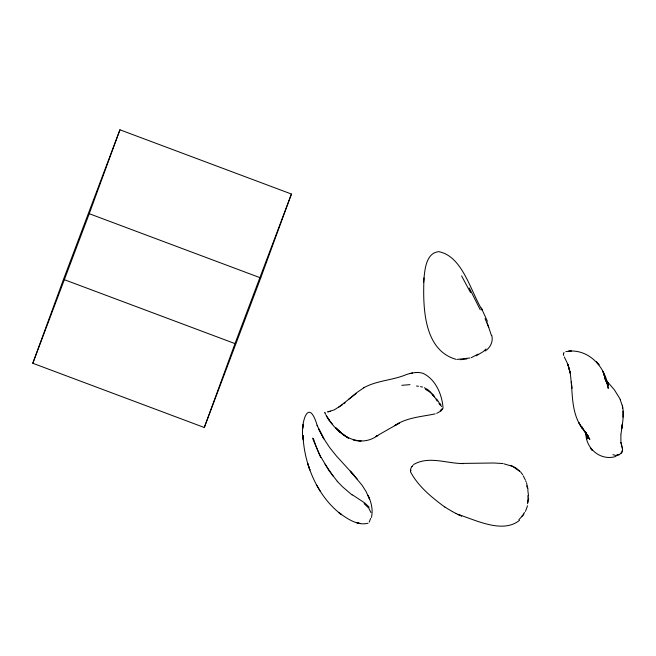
<?xml version="1.0" encoding="UTF-8"?>
<svg xmlns="http://www.w3.org/2000/svg" width="656" height="656" viewBox="0 0 656 656"><rect width="100%" height="100%" fill="white"/><g stroke="black" fill="none" stroke-linecap="round" stroke-linejoin="round"><path stroke-width="0.98" d="M622.979 417.175L622.987 411.115M410.443 469.786L411.632 466.588M528.162 502.184L527.867 495.592M528.547 499.798L528.597 497.945M410.574 471.705L410.681 470.852M423.989 277.923C422.899 305.827 423.038 350.001 456.133 359.365M620.879 434.329L620.904 441.701L621.888 446.621M368.024 523.217C357.561 526.055 347.114 518.625 338.972 512.68L341.571 514.681C324.843 502.152 313.707 483.275 307.721 463.48L309.911 470.049C305.844 458.946 303.466 447.212 303.006 435.387L303.326 439.979C299.735 425.892 308.049 394.141 317.348 425.982M324.663 412.96L324.884 412.394L325.532 413.92M423.661 282.187C424.612 271.92 425.236 252.896 438.79 251.666C462.956 256.348 470.828 292.305 482.439 310.386L481.324 308.041L487.424 321.333M302.875 428.36L303.244 424.358L303.015 426.851M443.046 408.278C442.275 394.855 435.756 379.48 423.169 373.387C417.724 371.526 411.878 372.87 406.556 374.494C392.706 380.414 376.921 380.39 363.695 387.803M563.356 354.06L563.725 355.445M621.011 433.911L622.454 423.563L621.675 428.753C622.979 421.029 624.102 413.009 622.339 405.269M616.796 454.854C620.814 455.362 623.708 450.934 622.159 447.425M371.427 517.428C373.223 509.958 371.321 502.111 368 495.346L369.689 499.273L365.933 491.303L362.046 485.194L350.255 471.115L357.438 479.323M32.8 363.268L63.501 279.366L119.941 129.798L291.436 194.037L260.727 277.939L204.295 427.507L32.8 363.268L89.241 213.7L119.941 129.798M204.295 427.507L234.996 343.605L291.436 194.037M527.588 503.734L527.785 500.126M527.539 505.776L525.456 511.368M518.912 519.634L523.439 514.878L524.39 512.328M370.64 518.404L369.221 522.11M412.132 466.752L412.337 466.342M442.685 408.877L440.996 411.009L436.699 413.321M412.444 466.137L412.985 465.243M621.954 452.263L622.478 450.303M442.046 408.844L440.168 410.697M485.169 351.017C490.417 347.737 493.369 341.448 491.795 335.347M521.766 516.297L523.75 514.05M485.981 349.041L483.308 351.575L476.281 355.798M519.536 520.274C502.816 534.058 475.862 520.069 458.027 514.427L461.701 516.01L459.946 515.288M348.32 399.545L356.069 393.116L363.859 387.753M356.208 393.518L338.57 407.269M343.851 403.719L345.122 402.792M342.407 404.744L334.142 409.918L327.729 411.845M413.616 464.522C428.934 455.559 446.925 463.669 463.415 463.571L461.078 463.439L493.788 462.997L502.972 463.546M564.012 352.42L563.504 354.043M478.101 354.117L471.229 357.717M620.453 453.485L621.478 452.911M619.543 454.641L616.214 455.617L612.917 454.665M435.182 413.87C421.373 416.798 406.663 417.421 394.592 425.711L399.184 423.153L375.781 436.511L377.864 435.453C358.381 449.393 338.102 434.469 327.278 417.536M327.811 411.952L330.567 411.255M615.959 456.42C600.486 461.381 585.209 448.212 585.923 432.55L588.235 438.249L585.742 432.353M412.534 372.977L409.975 373.543M466.842 358.955L460.217 359.701M565.882 351.575L571.261 351.009L568.793 351.099C590.047 349.312 606.316 368.459 608.243 388.426L606.095 380.201L604.529 376.905M469.901 357.996L457.15 359.406M401.784 385.326L410.033 384.654M418.118 372.493L415.699 372.551M416.486 386.048L418.561 386.236M355.872 440.643L361.103 440.922L353.346 440.086M503.988 463.858L512.623 466.383L519.839 471.459M420.562 386.581L422.48 387.081M89.241 213.7L260.727 277.939M63.501 279.366L234.996 343.605M510.63 465.342L515.649 467.777L519.929 471.254M459.815 515.231L455.977 513.5M456.109 513.525L452.296 511.573M424.309 387.745L427.704 389.525L431.025 392.477M425.408 389.385C430.631 391.862 434.502 396.134 437.191 401.136M441.636 406.449L438.938 403.604M339.496 431.664L348.516 438.175L343.793 435.248L335.511 427.638M444.809 507.072C431.779 497.42 418.307 486.506 410.623 472.025M352.37 494.796L364.482 502.783L369.189 507.154M440.873 404.76L440.258 404.252M352.108 495.018L342.219 486.506L337.266 481.34M344.023 435.395L335.856 428.007L339.882 432.001M364.105 503.628L368.795 508.154L370.943 512.557M432.353 394.912L434.534 396.806M431.41 393.256L433.854 395.42M354.051 475.313L336.233 455.781L329.599 447.458L323.433 438.077L318.701 429.032L323.859 438.856L317.061 425.301M605.398 379.365L614.41 389.869L620.461 399.627M332.682 424.407L330.583 421.865M439.84 403.809L436.642 398.955M520.667 472.058L522.676 474.682M337.553 481.619L328.697 470.229L321.292 457.576M329.943 421.054L329 419.84M605.201 379.365L608.022 382.948L604.947 378.291M327.934 418.438L328.763 419.528M326.409 416.166L329.123 419.906L325.802 414.707M333.1 476.059L325.056 464.095M605.045 378.586L608.325 385.293L605.373 379.16M605.332 378.922L606.833 382.899L604.43 376.954M523.193 475.797L525.226 479.7M316.692 485.137L320.456 491.557M461.603 275.946L470.532 292.568M564.299 356.946L567.506 363.572L570.449 373.494L567.924 364.228L570.458 374.633L571.827 388.368L571.368 381.612C572.385 397.47 572.36 414.682 582.11 428.138L578.912 422.71L581.823 427.81L588.268 436.207L584.348 431.131L581.757 426.416M583.135 428.909L589.859 439.389L585.816 432.747M469.278 288L480.258 309.796M320.62 457.207L312.502 438.142M485.03 318.554L488.745 327.377M487.219 322.883L491.492 335.675M620.158 399.553L622.093 405.17M622.56 448.934L620.822 442.439M525.653 480.7L526.063 481.783M585.816 432.566L586.899 436.437L586.316 433.55M526.768 485.891L527.35 487.99M526.489 482.742L528.047 489.368M622.29 406.154L622.667 408.114M527.801 490.04L528.556 496.084M585.923 432.55L587.022 438.889L585.833 432.238M321.071 457.609A168.633 117.367 18.7 0 1 313.404 438.397M440.225 404.096A7.782 2.337 64.7 0 1 439.823 403.645M410.771 470.762A7.224 2.288 -63.2 0 1 410.935 470.098M452.353 511.475A66.026 45.182 25 0 1 444.883 506.99M360.037 523.529L356.798 522.668L360.037 523.529M598.953 364.72L596.607 361.981L598.953 364.72M592.196 450.246L590.4 447.892L592.196 450.246M603.364 372.559L602.848 371.247L605.931 380.488L603.364 372.559M605.176 377.536L604.233 374.961L605.652 378.938L605.176 377.536"/></g></svg>
